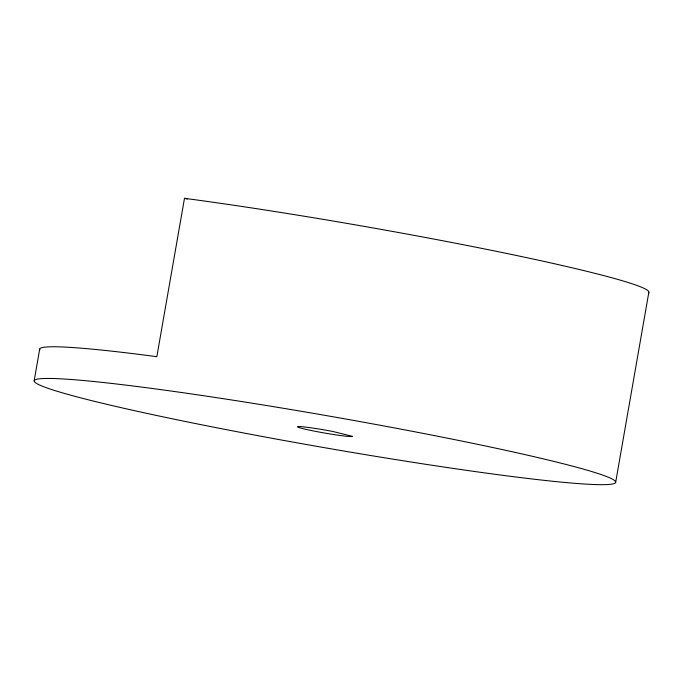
<?xml version="1.0" encoding="UTF-8"?>
<svg xmlns="http://www.w3.org/2000/svg" width="683" height="683" viewBox="0 0 683 683"><rect width="100%" height="100%" fill="white"/><g stroke="black" fill="none" stroke-linecap="round" stroke-linejoin="round"><path stroke-width="1.02" d="M34.167 380.764L39.699 349.09M648.526 292.828A295.15 15.965 9.9 0 0 495.551 251.165A295.15 15.965 9.9 0 0 185.998 198.522L184.487 198.318L156.842 356.68L154.298 356.347A295.15 15.965 9.9 0 0 39.904 349.978M615.665 482.352A295.15 15.965 9.9 0 0 182.685 392.674A295.15 15.965 9.9 0 0 176.402 419.644A295.15 15.965 9.9 0 0 615.665 482.352L648.833 292.315M184.487 198.318L187.398 199.043M352.402 436.326L332.655 431.434A27.909 1.511 9.9 0 0 297.899 426.576A27.909 1.511 9.9 0 0 322.521 432.663A27.909 1.511 9.9 0 0 352.402 436.326"/></g></svg>
